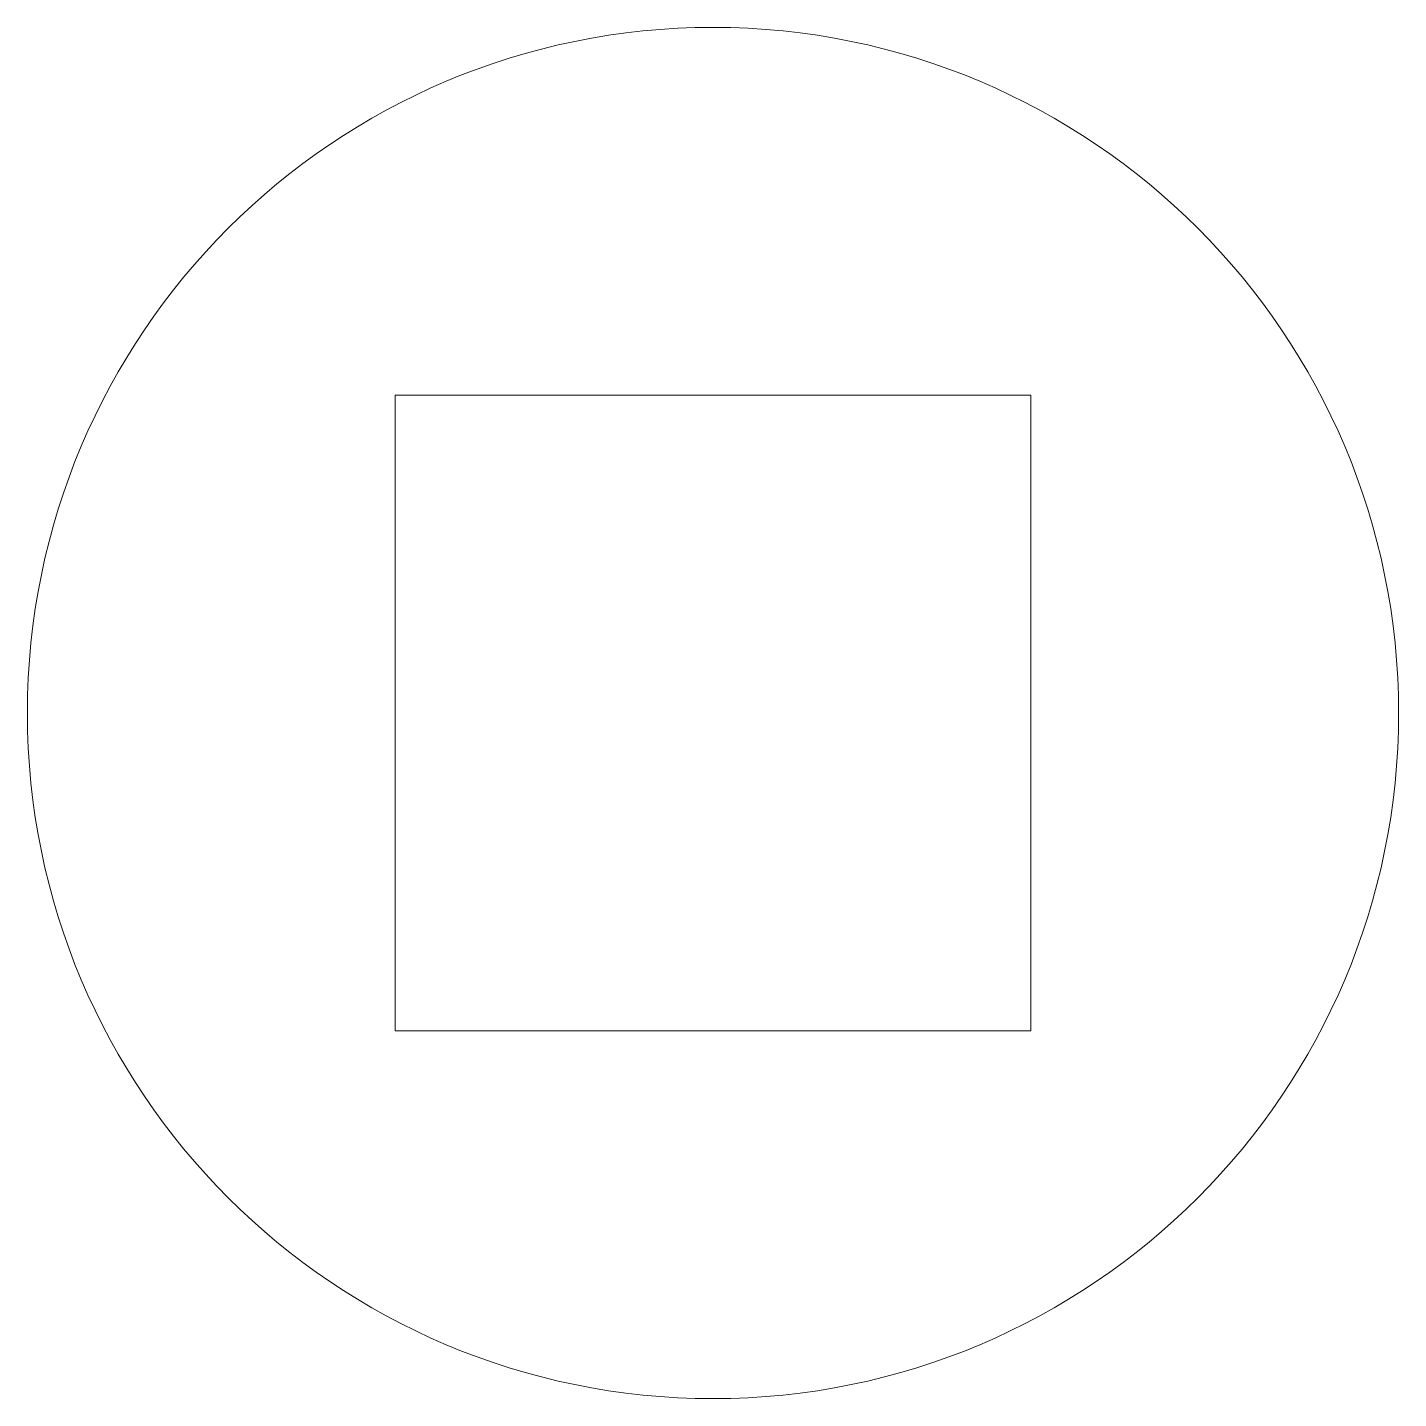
# Model space of a CAD drawing. Header units: millimetres. Extents: x -11 to 11, y -11 to 11.
import ezdxf

# ---------------------------------------------------------------- set-up
doc = ezdxf.new("R2010")
doc.units = ezdxf.units.MM

msp = doc.modelspace()

# ---------------------------------------------------------------- linework, layer by layer
at = {"color": 7, "linetype": 'Continuous', "lineweight": 15}
for p, q in [((-5.1, 5.1), (-5.1, -5.1)), ((5.1, 5.1), (-5.1, 5.1)), ((5.1, -5.1), (5.1, 5.1)), ((-5.1, -5.1), (5.1, -5.1))]:
    msp.add_line(p, q, dxfattribs=at)
msp.add_circle((0, 0), 11, dxfattribs=at)

doc.saveas('drawing.dxf')
